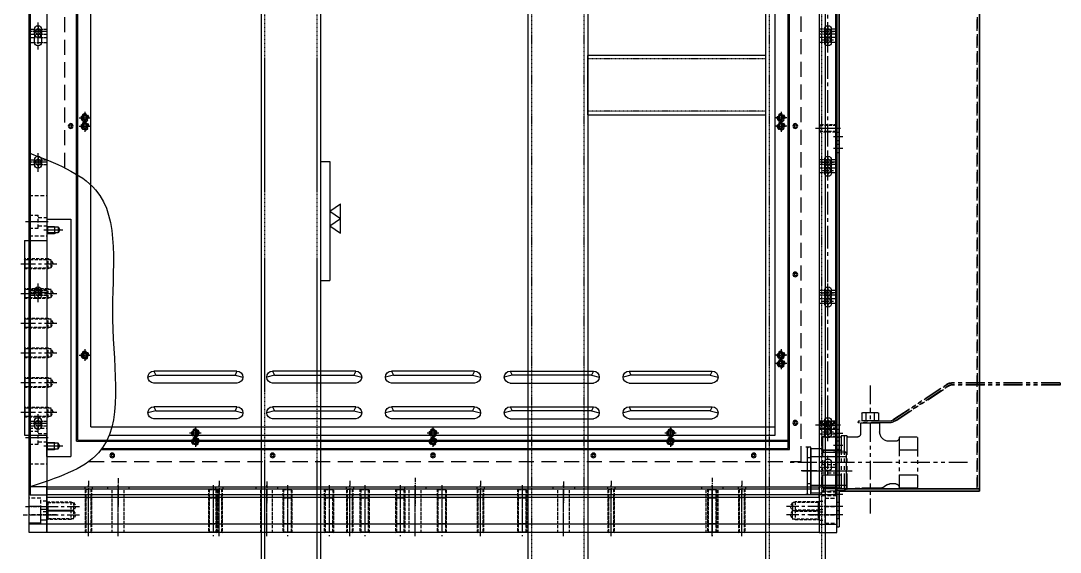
# Model space of a CAD drawing. Header units: millimetres. Extents: x -18234 to 26733, y 279 to 18488.
# Drawn here: x 9878 to 10753, y 5813 to 6260 of the extents above; entities that cross this region are included whole.
import ezdxf

# ---------------------------------------------------------------- set-up
doc = ezdxf.new("R2010")
doc.units = ezdxf.units.MM
for name, pattern in [('CENTER', [2, 1.25, -0.25, 0.25, -0.25]), ('CENTER1', [10, 7, -1, 1, -1]), ('CENTER2', [28.575, 19.05, -3.175, 3.175, -3.175]), ('HIDDEN', [0.375, 0.25, -0.125]), ('HIDDEN2', [4.7625, 3.175, -1.5875]), ('HIDDENX2', [19.05, 12.7, -6.35]), ('PHANTOM2', [31.75, 15.875, -3.175, 3.175, -3.175, 3.175, -3.175]), ('PHANTOMX2', [5, 2.5, -0.5, 0.5, -0.5, 0.5, -0.5])]:
    doc.linetypes.add(name, pattern=pattern)
for name, color, linetype in [('CEN', 1, 'CENTER'), ('CENTER', 1, 'CENTER'), ('HIDDEN', 2, 'HIDDEN'), ('HL', 2, 'HIDDEN'), ('THIN', 3, 'Continuous')]:
    doc.layers.add(name, color=color, linetype=linetype)

# ---------------------------------------------------------------- blocks, each defined once
blk = doc.blocks.new('QW3ECE4T')
at = {"color": 2}
for p, q in [((5277.72, 19478.86), (5277.72, 20178.86)), ((5277.72, 20178.86), (5292.72, 20178.86)), ((5292.72, 20178.86), (5292.72, 19478.86)), ((5292.72, 19478.86), (5277.72, 19478.86))]:
    blk.add_line(p, q, dxfattribs=at)
at = {"color": 2, "linetype": 'HIDDEN2'}
for p, q in [((5287.72, 20165.86), (5277.72, 20165.86)), ((5287.72, 20151.86), (5287.72, 20165.86)), ((5292.72, 20163.36), (5287.72, 20163.36)), ((5287.72, 20151.86), (5277.72, 20151.86)), ((5292.72, 20154.36), (5287.72, 20154.36)), ((5277.72, 20103.86), (5292.72, 20103.86)), ((5277.72, 20053.86), (5292.72, 20053.86)), ((5277.72, 19559.86), (5292.72, 19559.86)), ((5277.72, 19509.86), (5292.72, 19509.86)), ((5287.72, 19500.86), (5277.72, 19500.86)), ((5287.72, 19486.86), (5287.72, 19500.86)), ((5292.72, 19498.36), (5287.72, 19498.36)), ((5287.72, 19486.86), (5277.72, 19486.86)), ((5292.72, 19489.36), (5287.72, 19489.36))]:
    blk.add_line(p, q, dxfattribs=at)
at = {"color": 1, "linetype": 'CENTER', "ltscale": 3}
for p, q in [((5285.22, 20118.43), (5285.22, 20109.28)), ((5289.8, 20113.86), (5280.65, 20113.86)), ((5289.8, 20003.86), (5280.65, 20003.86)), ((5285.22, 20008.43), (5285.22, 19999.28)), ((5285.22, 19898.43), (5285.22, 19889.28)), ((5289.8, 19893.86), (5280.65, 19893.86)), ((5289.8, 19783.86), (5280.65, 19783.86)), ((5285.22, 19788.43), (5285.22, 19779.28)), ((5289.8, 19673.86), (5280.65, 19673.86)), ((5285.22, 19678.43), (5285.22, 19669.28)), ((5285.22, 19568.43), (5285.22, 19559.28)), ((5289.8, 19563.86), (5280.65, 19563.86)), ((5272.67, 19493.86), (5297.78, 19493.86))]:
    blk.add_line(p, q, dxfattribs=at)
at = {"color": 3}
for centre in [(5285.22, 20113.86), (5285.22, 20003.86), (5285.22, 19893.86), (5285.22, 19783.86), (5285.22, 19673.86), (5285.22, 19563.86)]:
    blk.add_circle(centre, 2.1, dxfattribs=at)
for centre in [(5285.22, 20113.86), (5285.22, 20003.86), (5285.22, 19893.86), (5285.22, 19783.86), (5285.22, 19673.86), (5285.22, 19563.86)]:
    blk.add_arc(centre, 2.5, 255.40903, 195.03402)
at = {"layer": 'CEN', "linetype": 'CENTER2'}
for p, q in [((5285.22, 20167.41), (5285.22, 20193.86)), ((5301.57, 20158.86), (5271.53, 20158.86)), ((5301.57, 20158.86), (5271.53, 20158.86))]:
    blk.add_line(p, q, dxfattribs=at)
blk = doc.blocks.new('WEVWE4TRCER5TY')
for p, q in [((-5658.66, 747.58), (-5658.66, 784.58)), ((-5647.79, 781.5), (-5647.79, 782.98)), ((-5658.66, 778.08), (-5628.66, 778.08)), ((-5658.66, 754.08), (-5628.66, 754.08)), ((-5647.79, 750.66), (-5647.79, 749.19))]:
    blk.add_line(p, q)
blk.add_lwpolyline([(-5658.66, 784.58), (-5649.66, 784.58), (-5648.66, 783.58), (-5648.66, 783.01), (-5630.19, 782.43), (-5628.66, 780.9), (-5628.66, 751.26), (-5630.19, 749.74), (-5648.66, 749.16), (-5648.66, 748.58), (-5649.66, 747.58), (-5658.66, 747.58)])
at = {"layer": 'CENTER'}
blk.add_line((-5665.47, 766.08), (-5623.92, 766.08), dxfattribs=at)
at = {"layer": 'THIN'}
for points in [[(-5628.66, 780.9), (-5647.79, 781.5), (-5648.66, 783.01)], [(-5628.66, 751.26), (-5647.79, 750.66), (-5648.66, 749.16)]]:
    blk.add_lwpolyline(points, dxfattribs=at)
blk = doc.blocks.new('A$C7D0A6CA1')
at = {"color": 4}
for p, q in [((0, 630), (-2, 630)), ((-2, 600), (-2, 630)), ((0, 598), (0, 630)), ((-120, 600), (-2, 600)), ((-120, 13), (-120, 600)), ((-120, 598), (0, 598)), ((-2, 598), (-2, 15)), ((0, 598), (0, 15)), ((0, 15), (-120, 15)), ((-2, 13), (-120, 13)), ((-2, -10), (-2, 13)), ((0, -10), (0, 15)), ((0, -10), (-2, -10))]:
    blk.add_line(p, q, dxfattribs=at)
at = {"color": 2, "linetype": 'HIDDEN2', "ltscale": 3}
for p, q in [((-2, 623.5), (0, 623.5)), ((-2, 616.5), (0, 616.5)), ((-118, 15), (-118, 598)), ((-2, 555), (0, 555)), ((-2, 548), (0, 548)), ((-2, 305), (0, 305)), ((-2, 298), (0, 298)), ((-2, 55), (0, 55)), ((-2, 48), (0, 48)), ((-2, 3.5), (0, 3.5)), ((-2, -3.5), (0, -3.5))]:
    blk.add_line(p, q, dxfattribs=at)
at = {"color": 1, "linetype": 'CENTER'}
for p, q in [((-5, 620), (3, 620)), ((-5, 551.5), (3, 551.5)), ((-5, 301.5), (3, 301.5)), ((-5, 51.5), (3, 51.5)), ((-5, 0), (3, 0))]:
    blk.add_line(p, q, dxfattribs=at)
blk = doc.blocks.new('sdfgsdfgdgds')
for points in [[(142788.16, 12760.35), (142787.16, 12759.35), (142786.16, 12760.35)], [(142787.16, 12721.35), (142786.16, 12720.35), (142788.16, 12720.35)]]:
    blk.add_hatch(color=256).paths.add_polyline_path(points)
at = {"color": 3}
for p, q in [((142763.16, 12720.35), (142763.16, 13390.35)), ((143441.16, 13389.85), (143441.16, 13007.77)), ((142802.16, 12758.35), (142802.16, 13303.35)), ((142803.16, 12759.35), (142803.16, 13302.35)), ((143401.16, 12989.53), (143401.16, 13302.35)), ((143402.16, 12990.15), (143402.16, 13303.35)), ((142814.16, 12770.35), (142814.16, 13291.35)), ((143390.16, 12981.19), (143390.16, 13291.35)), ((142766.66, 13101.35), (142766.66, 13105.35)), ((142772.66, 13105.35), (142772.66, 13101.35)), ((143431.66, 13105.35), (143431.66, 13101.35)), ((143437.66, 13101.35), (143437.66, 13105.35)), ((142766.66, 12991.35), (142766.66, 12995.35)), ((142772.66, 12995.35), (142772.66, 12991.35)), ((142766.66, 12881.35), (142766.66, 12885.35)), ((142772.66, 12885.35), (142772.66, 12881.35)), ((142937.16, 12824.35), (142867.16, 12824.35)), ((143037.16, 12824.35), (142967.16, 12824.35)), ((143067.16, 12824.35), (143137.16, 12824.35)), ((143167.16, 12824.35), (143237.16, 12824.35)), ((143267.16, 12824.35), (143337.16, 12824.35)), ((142937.16, 12814.35), (142867.16, 12814.35)), ((143037.16, 12814.35), (142967.16, 12814.35)), ((143067.16, 12814.35), (143137.16, 12814.35)), ((143167.16, 12814.35), (143237.16, 12814.35)), ((143267.16, 12814.35), (143337.16, 12814.35)), ((142937.16, 12794.35), (142867.16, 12794.35)), ((143037.16, 12794.35), (142967.16, 12794.35)), ((143067.16, 12794.35), (143137.16, 12794.35)), ((143167.16, 12794.35), (143237.16, 12794.35)), ((143267.16, 12794.35), (143337.16, 12794.35)), ((142937.16, 12784.35), (142867.16, 12784.35)), ((143037.16, 12784.35), (142967.16, 12784.35)), ((143067.16, 12784.35), (143137.16, 12784.35)), ((143167.16, 12784.35), (143237.16, 12784.35)), ((143267.16, 12784.35), (143337.16, 12784.35)), ((142766.66, 12771.35), (142766.66, 12775.35)), ((142772.66, 12775.35), (142772.66, 12771.35)), ((143374.85, 12770.35), (142814.16, 12770.35)), ((143381.46, 12758.35), (142802.16, 12758.35)), ((143380.72, 12759.35), (142803.16, 12759.35)), ((142766.66, 12743.35), (142766.66, 12747.35)), ((142772.66, 12747.35), (142772.66, 12743.35)), ((143441.16, 12727.04), (143441.16, 12719.85)), ((142777.16, 12720.35), (142763.16, 12720.35)), ((143427.16, 12720.35), (142777.16, 12720.35)), ((142777.16, 12718.35), (142777.16, 12720.35)), ((143427.16, 12718.35), (142777.16, 12718.35)), ((143427.16, 12719.85), (143441.16, 12719.85)), ((143427.16, 12718.35), (143427.16, 12719.85))]:
    blk.add_line(p, q, dxfattribs=at)
at = {"color": 2}
for p, q in [((143427.16, 13388.35), (143427.16, 13002.28)), ((143442.16, 12688.35), (143442.16, 13388.35)), ((143427.16, 12731.66), (143427.16, 12688.35)), ((143427.16, 12718.35), (142777.16, 12718.35)), ((142777.16, 12718.35), (142777.16, 12688.35)), ((143427.16, 12688.35), (143427.16, 12718.35)), ((143427.16, 12707.85), (143432.16, 12707.85)), ((143432.16, 12696.35), (143432.16, 12710.35)), ((143432.16, 12710.35), (143442.16, 12710.35)), ((143427.16, 12698.85), (143432.16, 12698.85)), ((143432.16, 12696.35), (143442.16, 12696.35)), ((142777.16, 12688.35), (143427.16, 12688.35)), ((143427.16, 12688.35), (143442.16, 12688.35))]:
    blk.add_line(p, q, dxfattribs=at)
at = {"color": 2, "linetype": 'HIDDENX2'}
for p, q in [((142792.16, 12748.35), (142792.16, 13313.35)), ((143412.16, 12995.62), (143412.16, 13313.35)), ((143391.79, 12748.35), (142792.16, 12748.35))]:
    blk.add_line(p, q, dxfattribs=at)
at = {"color": 1, "linetype": 'CENTER', "ltscale": 3}
for p, q in [((142769.66, 13095.35), (142769.66, 13111.35)), ((143434.66, 13095.35), (143434.66, 13111.35)), ((142762.91, 13105.35), (142776.41, 13105.35)), ((142762.91, 13101.35), (142776.41, 13101.35)), ((143441.41, 13105.35), (143427.91, 13105.35)), ((143441.41, 13101.35), (143427.91, 13101.35)), ((142804.22, 13030.85), (142814.09, 13030.85)), ((142812.91, 13030.85), (142805.41, 13030.85)), ((142809.16, 13035.79), (142809.16, 13025.92)), ((142809.16, 13034.6), (142809.16, 13027.1)), ((143400.09, 13030.85), (143390.22, 13030.85)), ((143398.91, 13030.85), (143391.41, 13030.85)), ((143395.16, 13035.79), (143395.16, 13025.92)), ((143395.16, 13034.6), (143395.16, 13027.1)), ((142762.91, 12995.35), (142776.41, 12995.35)), ((142769.66, 12985.35), (142769.66, 13001.35)), ((142762.91, 12991.35), (142776.41, 12991.35)), ((142769.66, 12875.35), (142769.66, 12891.35)), ((142762.91, 12885.35), (142776.41, 12885.35)), ((142762.91, 12881.35), (142776.41, 12881.35)), ((142804.22, 12830.85), (142814.09, 12830.85)), ((142812.91, 12830.85), (142805.41, 12830.85)), ((142809.16, 12835.79), (142809.16, 12825.92)), ((142809.16, 12834.6), (142809.16, 12827.1)), ((142762.91, 12775.35), (142776.41, 12775.35)), ((142769.66, 12765.35), (142769.66, 12781.35)), ((142762.91, 12771.35), (142776.41, 12771.35)), ((142902.16, 12770.29), (142902.16, 12760.42)), ((142902.16, 12769.1), (142902.16, 12761.6)), ((143102.16, 12770.29), (143102.16, 12760.42)), ((143102.16, 12769.1), (143102.16, 12761.6)), ((143302.16, 12770.29), (143302.16, 12760.42)), ((143302.16, 12769.1), (143302.16, 12761.6)), ((142907.09, 12765.35), (142897.22, 12765.35)), ((142905.91, 12765.35), (142898.41, 12765.35)), ((143107.09, 12765.35), (143097.22, 12765.35)), ((143105.91, 12765.35), (143098.41, 12765.35)), ((143307.09, 12765.35), (143297.22, 12765.35)), ((143305.91, 12765.35), (143298.41, 12765.35)), ((142769.66, 12737.35), (142769.66, 12753.35)), ((142762.91, 12747.35), (142776.41, 12747.35)), ((142762.91, 12743.35), (142776.41, 12743.35)), ((142867.16, 12728.12), (142867.16, 12709.95)), ((142992.16, 12724.79), (142992.16, 12712.95)), ((143117.16, 12728.12), (143117.16, 12709.95)), ((143242.16, 12724.29), (143242.16, 12712.95)), ((143367.16, 12727.62), (143367.16, 12709.95)), ((142785.2, 12703.35), (142769.11, 12703.35)), ((143419.11, 12703.35), (143435.2, 12703.35)), ((143447.21, 12703.35), (143422.1, 12703.35))]:
    blk.add_line(p, q, dxfattribs=at)
at = {"color": 1}
for p, q in [((143407.16, 12952.35), (143407.16, 12752.35)), ((143427.16, 12952.35), (143407.16, 12952.35)), ((143427.16, 12952.35), (143427.16, 12934.35)), ((143446.16, 12934.35), (143427.16, 12934.35)), ((143446.16, 12934.35), (143427.16, 12934.35)), ((143446.16, 12934.35), (143446.16, 12770.35)), ((143446.16, 12770.35), (143427.16, 12770.35)), ((143446.16, 12770.35), (143427.16, 12770.35)), ((143427.16, 12752.35), (143427.16, 12770.35)), ((143427.16, 12752.35), (143407.16, 12752.35))]:
    blk.add_line(p, q, dxfattribs=at)
for p, q in [((143417.66, 12945.81), (143417.66, 12940.89)), ((143420.66, 12946.35), (143420.66, 12940.35)), ((143426.62, 12945.81), (143426.62, 12940.89)), ((142868.82, 12820.9), (142862.16, 12819.35)), ((142867.16, 12824.35), (142868.82, 12820.9)), ((142868.82, 12820.9), (142935.49, 12820.9)), ((142937.16, 12824.35), (142935.49, 12820.9)), ((142935.49, 12820.9), (142942.16, 12819.35)), ((142968.82, 12820.9), (142962.16, 12819.35)), ((142967.16, 12824.35), (142968.82, 12820.9)), ((142968.82, 12820.9), (143035.49, 12820.9)), ((143037.16, 12824.35), (143035.49, 12820.9)), ((143035.49, 12820.9), (143042.16, 12819.35)), ((143068.82, 12820.9), (143062.16, 12819.35)), ((143067.16, 12824.35), (143068.82, 12820.9)), ((143135.49, 12820.9), (143068.82, 12820.9)), ((143137.16, 12824.35), (143135.49, 12820.9)), ((143135.49, 12820.9), (143142.16, 12819.35)), ((143168.82, 12820.9), (143162.16, 12819.35)), ((143167.16, 12824.35), (143168.82, 12820.9)), ((143235.49, 12820.9), (143168.82, 12820.9)), ((143237.16, 12824.35), (143235.49, 12820.9)), ((143235.49, 12820.9), (143242.16, 12819.35)), ((143268.82, 12820.9), (143262.16, 12819.35)), ((143267.16, 12824.35), (143268.82, 12820.9)), ((143335.49, 12820.9), (143268.82, 12820.9)), ((143337.16, 12824.35), (143335.49, 12820.9)), ((143335.49, 12820.9), (143342.16, 12819.35)), ((142867.16, 12794.35), (142868.82, 12790.9)), ((142937.16, 12794.35), (142935.49, 12790.9)), ((142967.16, 12794.35), (142968.82, 12790.9)), ((143037.16, 12794.35), (143035.49, 12790.9)), ((143067.16, 12794.35), (143068.82, 12790.9)), ((143137.16, 12794.35), (143135.49, 12790.9)), ((143167.16, 12794.35), (143168.82, 12790.9)), ((143237.16, 12794.35), (143235.49, 12790.9)), ((143267.16, 12794.35), (143268.82, 12790.9)), ((143337.16, 12794.35), (143335.49, 12790.9)), ((142868.82, 12790.9), (142862.16, 12789.35)), ((142868.82, 12790.9), (142935.49, 12790.9)), ((142935.49, 12790.9), (142942.16, 12789.35)), ((142968.82, 12790.9), (142962.16, 12789.35)), ((142968.82, 12790.9), (143035.49, 12790.9)), ((143035.49, 12790.9), (143042.16, 12789.35)), ((143068.82, 12790.9), (143062.16, 12789.35)), ((143135.49, 12790.9), (143068.82, 12790.9)), ((143135.49, 12790.9), (143142.16, 12789.35)), ((143168.82, 12790.9), (143162.16, 12789.35)), ((143235.49, 12790.9), (143168.82, 12790.9)), ((143235.49, 12790.9), (143242.16, 12789.35)), ((143268.82, 12790.9), (143262.16, 12789.35)), ((143335.49, 12790.9), (143268.82, 12790.9)), ((143335.49, 12790.9), (143342.16, 12789.35)), ((142786.16, 12760.35), (142788.16, 12760.35)), ((143417.66, 12758.89), (143417.66, 12763.81)), ((143420.66, 12758.35), (143420.66, 12764.35)), ((143426.62, 12758.89), (143426.62, 12763.81)), ((142786.16, 12720.35), (142788.16, 12720.35))]:
    blk.add_line(p, q)
at = {"color": 2, "linetype": 'HIDDEN2', "ltscale": 2}
for p, q in [((142784.16, 12751.35), (142787.16, 12751.35)), ((142784.16, 12729.35), (142787.16, 12729.35))]:
    blk.add_line(p, q, dxfattribs=at)
at = {"color": 1, "linetype": 'CENTER1', "ltscale": 2}
blk.add_line((142779.16, 12740.35), (142792.16, 12740.35), dxfattribs=at)
at = {"linetype": 'HIDDEN2'}
blk.add_line((142762.16, 12738.35), (142777.16, 12738.35), dxfattribs=at)
at = {"color": 1, "linetype": 'CENTER'}
blk.add_line((142757.16, 12720.35, -0.22), (142765.16, 12720.35, 0.37), dxfattribs=at)
at = {"const_width": 0.5}
for points in [[(142796.41, 13030.85, 1), (142797.91, 13030.85, 1)], [(143407.91, 13030.85, -1), (143406.41, 13030.85, -1)], [(142796.41, 12905.85, 1), (142797.91, 12905.85, 1)], [(142796.41, 12780.85, 1), (142797.91, 12780.85, 1)], [(142831.41, 12753.35, 1), (142832.91, 12753.35, 1)], [(142966.41, 12753.35, 1), (142967.91, 12753.35, 1)], [(143102.91, 12753.35, -1), (143101.41, 12753.35, -1)], [(143237.91, 12753.35, -1), (143236.41, 12753.35, -1)], [(143372.91, 12753.35, -1), (143371.41, 12753.35, -1)]]:
    blk.add_lwpolyline(points, format="xyb", close=True, dxfattribs=at)
for points in [[(143427.16, 12946.35), (143426.62, 12945.81), (143417.66, 12945.81), (143416.24, 12943.35), (143417.66, 12940.89), (143426.62, 12940.89), (143427.16, 12940.35)], [(143427.16, 12946.35), (143420.66, 12946.35), (143419.72, 12945.81)], [(143427.16, 12940.35), (143420.66, 12940.35), (143419.72, 12940.89)], [(143427.16, 12758.35), (143426.62, 12758.89), (143417.66, 12758.89), (143416.24, 12761.35), (143417.66, 12763.81), (143426.62, 12763.81), (143427.16, 12764.35)], [(143427.16, 12764.35), (143420.66, 12764.35), (143419.72, 12763.81)], [(143427.16, 12758.35), (143420.66, 12758.35), (143419.72, 12758.89)]]:
    blk.add_lwpolyline(points)
blk.add_lwpolyline([(142786.16, 12720.35), (142784.16, 12720.35), (142784.16, 12760.35), (142786.16, 12760.35), (142787.16, 12759.35), (142787.16, 12721.35)], close=True)
for centre, radius in [((142797.16, 13030.85), 2), ((142797.16, 13030.85), 1), ((143407.16, 13030.85), 2), ((143407.16, 13030.85), 1), ((142797.16, 12905.85), 2), ((142797.16, 12905.85), 1), ((142797.16, 12780.85), 2), ((142797.16, 12780.85), 1), ((142832.16, 12753.35), 2), ((142832.16, 12753.35), 1), ((142967.16, 12753.35), 2), ((142967.16, 12753.35), 1), ((143102.16, 12753.35), 2), ((143102.16, 12753.35), 1), ((143237.16, 12753.35), 2), ((143237.16, 12753.35), 1), ((143372.16, 12753.35), 2), ((143372.16, 12753.35), 1)]:
    blk.add_circle(centre, radius)
at = {"color": 2, "linetype": 'HIDDEN2'}
for centre in [(142809.16, 13030.85), (143395.16, 13030.85), (142809.16, 12830.85), (142902.16, 12765.35), (143102.16, 12765.35), (143302.16, 12765.35)]:
    blk.add_circle(centre, 3.25, dxfattribs=at)
at = {"color": 3}
for centre, radius in [((142809.16, 13030.85), 2.75), ((142809.16, 13030.85), 1.75), ((143395.16, 13030.85), 2.75), ((143395.16, 13030.85), 1.75), ((142809.16, 12830.85), 2.75), ((142809.16, 12830.85), 1.75), ((142902.16, 12765.35), 2.75), ((142902.16, 12765.35), 1.75), ((143102.16, 12765.35), 2.75), ((143102.16, 12765.35), 1.75), ((143302.16, 12765.35), 2.75), ((143302.16, 12765.35), 1.75)]:
    blk.add_circle(centre, radius, dxfattribs=at)
for centre, radius, start, end in [((142769.66, 13105.35), 3, 0, 180), ((143434.66, 13105.35), 3, 0, 180), ((142769.66, 13101.35), 3, 180, 0), ((143434.66, 13101.35), 3, 180, 0), ((142769.66, 12995.35), 3, 0, 180), ((142769.66, 12991.35), 3, 180, 0), ((142769.66, 12885.35), 3, 0, 180), ((142769.66, 12881.35), 3, 180, 0), ((142867.16, 12819.35), 5, 90, 270), ((142937.16, 12819.35), 5, 270, 90), ((142967.16, 12819.35), 5, 90, 270), ((143037.16, 12819.35), 5, 270, 90), ((143067.16, 12819.35), 5, 90, 270), ((143137.16, 12819.35), 5, 270, 90), ((143167.16, 12819.35), 5, 90, 270), ((143237.16, 12819.35), 5, 270, 90), ((143267.16, 12819.35), 5, 90, 270), ((143337.16, 12819.35), 5, 270, 90), ((142867.16, 12789.35), 5, 90, 270), ((142937.16, 12789.35), 5, 270, 90), ((142967.16, 12789.35), 5, 90, 270), ((143037.16, 12789.35), 5, 270, 90), ((143067.16, 12789.35), 5, 90, 270), ((143137.16, 12789.35), 5, 270, 90), ((143167.16, 12789.35), 5, 90, 270), ((143237.16, 12789.35), 5, 270, 90), ((143267.16, 12789.35), 5, 90, 270), ((143337.16, 12789.35), 5, 270, 90), ((142769.66, 12775.35), 3, 0, 180), ((142769.66, 12771.35), 3, 180, 0), ((142769.66, 12747.35), 3, 0, 180), ((142769.66, 12743.35), 3, 180, 0)]:
    blk.add_arc(centre, radius, start, end, dxfattribs=at)
for centre in [(142809.16, 13030.85), (143395.16, 13030.85), (142809.16, 12830.85), (142902.16, 12765.35), (143102.16, 12765.35), (143302.16, 12765.35)]:
    blk.add_arc(centre, 2, 255.00122, 194.53862)
at = {"ltscale": 10}
blk.add_spline([(143442.16, 13008.15), (143386.23, 12977.11), (143371.89, 12867.85), (143383.84, 12755.47), (143442.16, 12726.72)], degree=3, dxfattribs=at)
at = {"layer": 'CEN', "color": 1, "linetype": 'CENTER2'}
for p, q in [((143429.66, 12943.35), (143413.74, 12943.35)), ((143429.66, 12761.35), (143413.74, 12761.35))]:
    blk.add_line(p, q, dxfattribs=at)
at = {"layer": 'CENTER', "ltscale": 10}
for p, q in [((143449.16, 12914.85), (143418.74, 12914.85)), ((143449.16, 12889.85), (143418.74, 12889.85)), ((143449.16, 12864.85), (143418.74, 12864.85)), ((143449.16, 12839.85), (143418.74, 12839.85)), ((143449.16, 12814.85), (143418.74, 12814.85)), ((143449.16, 12789.85), (143418.74, 12789.85))]:
    blk.add_line(p, q, dxfattribs=at)
at = {"layer": 'HIDDEN', "ltscale": 10}
for p, q in [((143423.66, 12911.53), (143423.66, 12918.17)), ((143426.16, 12910.85), (143426.16, 12918.85)), ((143423.66, 12886.53), (143423.66, 12893.17)), ((143426.16, 12885.85), (143426.16, 12893.85)), ((143423.66, 12861.53), (143423.66, 12868.17)), ((143426.16, 12860.85), (143426.16, 12868.85)), ((143423.66, 12836.53), (143423.66, 12843.17)), ((143426.16, 12835.85), (143426.16, 12843.85)), ((143426.16, 12810.85), (143426.16, 12818.85)), ((143423.66, 12811.53), (143423.66, 12818.17)), ((143423.66, 12786.53), (143423.66, 12793.17)), ((143426.16, 12785.85), (143426.16, 12793.85))]:
    blk.add_line(p, q, dxfattribs=at)
for points in [[(143445.48, 12911.53), (143423.66, 12911.53), (143421.74, 12914.85), (143423.66, 12918.17), (143445.48, 12918.17)], [(143424.98, 12918.17), (143426.16, 12918.85), (143446.16, 12918.85)], [(143446.16, 12910.85), (143445.48, 12911.53), (143445.48, 12918.17), (143446.16, 12918.85)], [(143446.16, 12910.85), (143426.16, 12910.85), (143424.98, 12911.53)], [(143445.48, 12886.53), (143423.66, 12886.53), (143421.74, 12889.85), (143423.66, 12893.17), (143445.48, 12893.17)], [(143424.98, 12893.17), (143426.16, 12893.85), (143446.16, 12893.85)], [(143446.16, 12885.85), (143445.48, 12886.53), (143445.48, 12893.17), (143446.16, 12893.85)], [(143446.16, 12885.85), (143426.16, 12885.85), (143424.98, 12886.53)], [(143445.48, 12861.53), (143423.66, 12861.53), (143421.74, 12864.85), (143423.66, 12868.17), (143445.48, 12868.17)], [(143424.98, 12868.17), (143426.16, 12868.85), (143446.16, 12868.85)], [(143446.16, 12860.85), (143445.48, 12861.53), (143445.48, 12868.17), (143446.16, 12868.85)], [(143446.16, 12860.85), (143426.16, 12860.85), (143424.98, 12861.53)], [(143445.48, 12836.53), (143423.66, 12836.53), (143421.74, 12839.85), (143423.66, 12843.17), (143445.48, 12843.17)], [(143424.98, 12843.17), (143426.16, 12843.85), (143446.16, 12843.85)], [(143446.16, 12835.85), (143426.16, 12835.85), (143424.98, 12836.53)], [(143446.16, 12835.85), (143445.48, 12836.53), (143445.48, 12843.17), (143446.16, 12843.85)], [(143424.98, 12818.17), (143426.16, 12818.85), (143446.16, 12818.85)], [(143446.16, 12810.85), (143445.48, 12811.53), (143445.48, 12818.17), (143446.16, 12818.85)], [(143445.48, 12811.53), (143423.66, 12811.53), (143421.74, 12814.85), (143423.66, 12818.17), (143445.48, 12818.17)], [(143446.16, 12810.85), (143426.16, 12810.85), (143424.98, 12811.53)], [(143445.48, 12786.53), (143423.66, 12786.53), (143421.74, 12789.85), (143423.66, 12793.17), (143445.48, 12793.17)], [(143424.98, 12793.17), (143426.16, 12793.85), (143446.16, 12793.85)], [(143446.16, 12785.85), (143445.48, 12786.53), (143445.48, 12793.17), (143446.16, 12793.85)], [(143446.16, 12785.85), (143426.16, 12785.85), (143424.98, 12786.53)]]:
    blk.add_lwpolyline(points, dxfattribs=at)
blk.add_blockref('QW3ECE4T', (137484.43, -6790.51))
at = {"xscale": -1, "rotation": 180}
blk.add_blockref('A$C7D0A6CA1', (142762.16, 13323.35), dxfattribs=at)
at = {"rotation": 180}
blk.add_blockref('WEVWE4TRCER5TY', (137125.5, 13506.43), dxfattribs=at)
blk = doc.blocks.new('A$C6C3A631E')
at = {"color": 0, "linetype": 'HIDDEN', "ltscale": 10}
for points in [[(0, -6.62), (0.68, -7.3), (0.68, -13.95), (0, -14.62)], [(0.68, -7.3), (29.32, -7.3)], [(30, -6.62), (29.32, -7.3), (29.32, -13.95), (30, -14.62)], [(29.32, -13.95), (0.68, -13.95)]]:
    blk.add_lwpolyline(points, dxfattribs=at)
at = {"layer": 'CENTER', "ltscale": 10}
blk.add_line((-3, -10.62), (33, -10.62), dxfattribs=at)
at = {"layer": 'THIN', "color": 0, "linetype": 'HIDDEN', "ltscale": 10}
for points in [[(0, -6.62), (30, -6.62)], [(30, -14.62), (0, -14.62)]]:
    blk.add_lwpolyline(points, dxfattribs=at)
blk = doc.blocks.new('A$C6BE62182')
at = {"color": 0, "linetype": 'HIDDEN', "ltscale": 10}
for points in [[(-10.34, 7.86), (-9.91, 8.3), (-9.91, 12.43), (-10.34, 12.86)], [(-9.91, 12.43), (19.23, 12.43)], [(19.66, 7.86), (19.23, 8.3), (19.23, 12.43), (19.66, 12.86)], [(19.23, 8.3), (-9.91, 8.3)]]:
    blk.add_lwpolyline(points, dxfattribs=at)
at = {"layer": 'CENTER', "ltscale": 10}
blk.add_line((22.66, 10.36), (-13.34, 10.36), dxfattribs=at)
at = {"layer": 'THIN', "color": 0, "linetype": 'HIDDEN', "ltscale": 10}
for points in [[(-10.34, 12.86), (19.66, 12.86)], [(19.66, 7.86), (-10.34, 7.86)]]:
    blk.add_lwpolyline(points, dxfattribs=at)
blk = doc.blocks.new('A$C37081A5B')
at = {"color": 0, "linetype": 'HIDDEN', "ltscale": 10}
for p, q in [((7.83, 14.29), (7.83, 6.29)), ((10.33, 13.61), (10.33, 6.97))]:
    blk.add_line(p, q, dxfattribs=at)
for points in [[(-12.17, 14.29), (-11.5, 13.61), (-11.5, 6.97), (-12.17, 6.29)], [(-11.5, 13.61), (10.33, 13.61), (12.24, 10.29), (10.33, 6.97), (-11.5, 6.97)]]:
    blk.add_lwpolyline(points, dxfattribs=at)
at = {"layer": 'CENTER', "ltscale": 10}
blk.add_line((-15.17, 10.29), (15.24, 10.29), dxfattribs=at)
at = {"layer": 'THIN', "color": 0, "linetype": 'HIDDEN', "ltscale": 10}
for points in [[(-12.17, 14.29), (7.83, 14.29), (9, 13.61)], [(9, 6.97), (7.83, 6.29), (-12.17, 6.29)]]:
    blk.add_lwpolyline(points, dxfattribs=at)
blk = doc.blocks.new('A$C592426ED')
at = {"color": 251, "linetype": 'HIDDEN', "ltscale": 10}
for points in [[(-4.9, 20), (-5.57, 19.33), (-12.22, 19.33), (-12.9, 20)], [(-12.22, -9.32), (-12.22, 19.33)], [(-5.57, 19.33), (-5.57, -9.32)], [(-4.9, -10), (-5.57, -9.32), (-12.22, -9.32), (-12.9, -10)]]:
    blk.add_lwpolyline(points, dxfattribs=at)
at = {"layer": 'CENTER', "color": 251, "ltscale": 10}
blk.add_line((-8.9, 23), (-8.9, -13), dxfattribs=at)
at = {"layer": 'THIN', "color": 251, "linetype": 'HIDDEN', "ltscale": 10}
for points in [[(-12.9, -10), (-12.9, 20)], [(-4.9, 20), (-4.9, -10)]]:
    blk.add_lwpolyline(points, dxfattribs=at)
blk = doc.blocks.new('A$C2409789D')
at = {"color": 2}
for p, q in [((475.34, 57.83), (-174.66, 57.83)), ((-174.66, 57.83), (-174.66, 27.83)), ((475.34, 27.83), (475.34, 57.83)), ((-174.66, 27.83), (475.34, 27.83))]:
    blk.add_line(p, q, dxfattribs=at)
at = {"linetype": 'HIDDEN', "ltscale": 10}
for p, q in [((-89.66, 27.83), (-89.66, 57.83)), ((-79.66, 27.83), (-79.66, 57.83)), ((35.34, 27.83), (35.34, 57.83)), ((45.34, 27.83), (45.34, 57.83)), ((160.34, 27.83), (160.34, 57.83)), ((170.34, 27.83), (170.34, 57.83)), ((285.34, 27.83), (285.34, 57.83)), ((295.34, 27.83), (295.34, 57.83)), ((410.34, 27.83), (410.34, 57.83)), ((420.34, 27.83), (420.34, 57.83))]:
    blk.add_line(p, q, dxfattribs=at)
at = {"layer": 'CENTER', "ltscale": 10}
for p, q in [((-84.66, 24.83), (-84.66, 60.83)), ((40.34, 24.83), (40.34, 60.83)), ((165.34, 24.83), (165.34, 60.83)), ((290.34, 24.83), (290.34, 60.83)), ((415.34, 24.83), (415.34, 60.83))]:
    blk.add_line(p, q, dxfattribs=at)
at = {"ltscale": 10, "xscale": -1, "rotation": 90}
for p in [(-99.3, 47.49), (10.7, 47.49), (120.7, 47.49), (230.7, 47.49), (340.7, 47.49), (450.7, 47.49)]:
    blk.add_blockref('A$C6BE62182', p, dxfattribs=at)
at = {"ltscale": 10}
for name, p in [('A$C592426ED', (-75.77, 37.82)), ('A$C592426ED', (84.23, 37.82)), ('A$C592426ED', (344.23, 37.82)), ('A$C37081A5B', (-162.49, 32.54))]:
    blk.add_blockref(name, p, dxfattribs=at)
at = {"ltscale": 10, "rotation": 270}
for p in [(153.46, 57.83), (188.46, 57.83), (218.46, 57.83), (248.46, 57.83), (283.46, 57.83)]:
    blk.add_blockref('A$C6C3A631E', p, dxfattribs=at)
at = {"ltscale": 10, "xscale": -1}
blk.add_blockref('A$C37081A5B', (463.16, 32.54), dxfattribs=at)
blk = doc.blocks.new('sdfgsdfgsdgfdgds')
at = {"xscale": -1}
blk.add_blockref('sdfgsdfgdgds', (297823.81, -2749.63), dxfattribs=at)
at = {"ltscale": 10, "extrusion": (0, 0, -1), "zscale": -1}
blk.add_blockref('A$C2409789D', (-154871.98, 9910.89), dxfattribs=at)
blk = doc.blocks.new('A$C12414E41')
at = {"color": 4}
for p, q in [((-198.46, 70.91), (388.54, 70.91)), ((-198.46, -47.09), (-198.46, 70.91)), ((-196.46, -49.09), (-196.46, 70.91)), ((-221.46, -47.09), (-198.46, -47.09)), ((-221.46, -49.09), (-221.46, -47.09)), ((-221.46, -49.09), (-196.46, -49.09)), ((386.54, -47.09), (-196.46, -47.09)), ((386.54, -49.09), (-196.46, -49.09))]:
    blk.add_line(p, q, dxfattribs=at)
at = {"color": 2, "linetype": 'HIDDEN2', "ltscale": 3}
for p, q in [((-196.46, 68.91), (386.54, 68.91)), ((-214.96, -47.09), (-214.96, -49.09)), ((-207.96, -47.09), (-207.96, -49.09)), ((-163.46, -47.09), (-163.46, -49.09)), ((-156.46, -47.09), (-156.46, -49.09)), ((86.54, -47.09), (86.54, -49.09)), ((93.54, -47.09), (93.54, -49.09))]:
    blk.add_line(p, q, dxfattribs=at)
at = {"color": 1, "linetype": 'CENTER'}
for p, q in [((-211.46, -44.09, -0.22), (-211.46, -52.09, 0.37)), ((-159.96, -44.09, -0.22), (-159.96, -52.09, 0.37)), ((90.04, -44.09, -0.22), (90.04, -52.09, 0.37))]:
    blk.add_line(p, q, dxfattribs=at)
blk = doc.blocks.new('A$C649C458D')
at = {"color": 2}
for p, q in [((-66.92, -109.63), (-66.92, 590.37)), ((-51.92, 590.37), (-51.92, -109.63)), ((-51.92, -109.63), (-66.92, -109.63))]:
    blk.add_line(p, q, dxfattribs=at)
at = {"color": 1, "linetype": 'CENTER2'}
blk.add_line((-59.42, -20.05), (-59.42, 520.79), dxfattribs=at)
at = {"color": 1, "linetype": 'CENTER', "ltscale": 3}
for p, q in [((-59.42, 309.95), (-59.42, 300.79)), ((-54.84, 305.37), (-64, 305.37)), ((-54.84, 195.37), (-64, 195.37)), ((-59.42, 199.95), (-59.42, 190.79)), ((-59.42, 89.95), (-59.42, 80.79)), ((-54.84, 85.37), (-64, 85.37)), ((-54.84, -24.63), (-64, -24.63)), ((-59.42, -20.05), (-59.42, -29.21)), ((-71.98, -94.63), (-46.87, -94.63))]:
    blk.add_line(p, q, dxfattribs=at)
at = {"color": 0, "linetype": 'HIDDEN2'}
for p, q in [((-66.92, -28.63), (-51.92, -28.63)), ((-66.92, -59.63), (-51.92, -59.63)), ((-66.92, -78.63), (-51.92, -78.63)), ((-66.92, -82.63), (-51.92, -82.63)), ((-56.92, -87.63), (-66.92, -87.63)), ((-56.92, -101.63), (-56.92, -87.63)), ((-51.92, -90.13), (-56.92, -90.13)), ((-56.92, -101.63), (-66.92, -101.63)), ((-51.92, -99.13), (-56.92, -99.13))]:
    blk.add_line(p, q, dxfattribs=at)
at = {"color": 251, "linetype": 'HIDDEN', "ltscale": 10}
for points in [[(-66.92, 226.87), (-66.38, 226.33), (-66.38, 221.41), (-66.92, 220.87)], [(-66.38, 226.33), (-52.46, 226.33)], [(-52.46, 221.41), (-66.38, 221.41)], [(-51.92, 226.87), (-52.46, 226.33), (-52.46, 221.41), (-51.92, 220.87)], [(-66.92, -23.13), (-66.38, -23.67), (-66.38, -28.59), (-66.92, -29.13)], [(-66.38, -23.67), (-52.46, -23.67)], [(-51.92, -23.13), (-52.46, -23.67), (-52.46, -28.59), (-51.92, -29.13)], [(-52.46, -28.59), (-66.38, -28.59)]]:
    blk.add_lwpolyline(points, dxfattribs=at)
at = {"color": 3}
for centre in [(-59.42, 305.37), (-59.42, 195.37), (-59.42, 85.37), (-59.42, -24.63)]:
    blk.add_circle(centre, 2.1, dxfattribs=at)
for centre in [(-59.42, 305.37), (-59.42, 195.37), (-59.42, 85.37), (-59.42, -24.63)]:
    blk.add_arc(centre, 2.5, 255.40903, 195.03402)
at = {"layer": 'CENTER', "linetype": 'PHANTOMX2', "ltscale": 10}
for p, q in [((-69.92, 223.87), (-48.92, 223.87)), ((-69.92, -26.13), (-48.92, -26.13))]:
    blk.add_line(p, q, dxfattribs=at)
at = {"layer": 'THIN', "color": 251, "linetype": 'HIDDEN', "ltscale": 10}
for points in [[(-66.92, 226.87), (-51.92, 226.87)], [(-51.92, 220.87), (-66.92, 220.87)], [(-66.92, -23.13), (-51.92, -23.13)], [(-51.92, -29.13), (-66.92, -29.13)]]:
    blk.add_lwpolyline(points, dxfattribs=at)
blk = doc.blocks.new('A$C79E61F9D')
at = {"color": 2}
for p, q in [((0, 445), (0, -255)), ((15, -255), (15, 445)), ((0, -255), (15, -255))]:
    blk.add_line(p, q, dxfattribs=at)
at = {"color": 1, "linetype": 'CENTER', "ltscale": 3}
for p, q in [((2.92, 160), (12.08, 160)), ((7.5, 164.58), (7.5, 155.42)), ((7.5, 54.58), (7.5, 45.42)), ((2.92, 50), (12.08, 50)), ((2.92, -60), (12.08, -60)), ((7.5, -55.42), (7.5, -64.58)), ((7.5, -165.42), (7.5, -174.58)), ((2.92, -170), (12.08, -170)), ((18, -240), (-3, -240))]:
    blk.add_line(p, q, dxfattribs=at)
at = {"linetype": 'HIDDEN2'}
for p, q in [((15, 22), (0, 22)), ((7.5, 3.5), (0, 3.5)), ((15, 5.5), (7.5, 5.5)), ((7.5, -5.5), (7.5, 5.5)), ((7.5, -3.5), (0, -3.5)), ((15, -5.5), (7.5, -5.5)), ((15, -12), (0, -12)), ((15, -174), (0, -174)), ((7.5, -178.5), (0, -178.5)), ((15, -176.5), (7.5, -176.5)), ((7.5, -187.5), (7.5, -176.5)), ((7.5, -185.5), (0, -185.5)), ((15, -187.5), (7.5, -187.5)), ((15, -204), (0, -204)), ((0, -235.5), (5, -235.5)), ((5, -247), (5, -233)), ((5, -233), (15, -233)), ((0, -244.5), (5, -244.5)), ((5, -247), (15, -247))]:
    blk.add_line(p, q, dxfattribs=at)
at = {"color": 3}
for centre in [(7.5, 160), (7.5, 50), (7.5, -60), (7.5, -170)]:
    blk.add_circle(centre, 2.1, dxfattribs=at)
for centre in [(7.5, 160), (7.5, 50), (7.5, -60), (7.5, -170)]:
    blk.add_arc(centre, 2.5, 344.96598, 284.59097)
at = {"layer": 'CEN', "linetype": 'CENTER2'}
for p, q in [((18, 0), (-3, 0)), ((18, -182), (-3, -182))]:
    blk.add_line(p, q, dxfattribs=at)
blk = doc.blocks.new('sdrga')
at = {"color": 6, "linetype": 'PHANTOM2'}
for p, q in [((-4569.09, -12823.34), (-4569.09, -12825.04)), ((-4569.09, -12823.44), (-4477.44, -12823.44)), ((-4569.09, -12824.94), (-4477, -12824.94)), ((-4568.89, -12823.14), (-4477.55, -12823.14)), ((-4568.89, -12825.24), (-4477, -12825.24)), ((-4431.01, -12854.85), (-4475.02, -12825.99)), ((-4429.47, -12855.51), (-4474.86, -12825.73)), ((-4428.07, -12854.72), (-4473.55, -12824.88)), ((-4428.83, -12853.87), (-4473.38, -12824.63)), ((-4416.09, -12848.94), (-4416.09, -12855.44)), ((-4415.59, -12848.44), (-4402.59, -12848.44)), ((-4412.59, -12848.44), (-4412.59, -12855.14)), ((-4405.59, -12848.44), (-4405.59, -12855.14)), ((-4402.09, -12848.94), (-4402.09, -12855.44)), ((-4431.01, -12854.85), (-4430.46, -12854.85)), ((-4428.83, -12853.87), (-4428.83, -12854.23)), ((-4426.13, -12855.44), (-4399.29, -12855.44)), ((-4425.57, -12856.94), (-4399.29, -12856.94)), ((-4417.09, -12856.94), (-4417.09, -12864.94)), ((-4417.09, -12857.24), (-4401.09, -12857.24)), ((-4416.09, -12855.14), (-4402.09, -12855.14)), ((-4415.09, -12856.94), (-4415.09, -12856.94)), ((-4401.09, -12856.94), (-4401.09, -12865.94)), ((-4399.09, -12855.64), (-4399.09, -12856.74)), ((-4449.09, -12869.37), (-4448.52, -12868.94)), ((-4449.09, -12869.37), (-4449.09, -12911.52)), ((-4448.52, -12868.94), (-4433.79, -12868.94)), ((-4433.59, -12869.14), (-4433.59, -12911.74)), ((-4433.59, -12869.14), (-4433.59, -12869.24)), ((-4398.09, -12868.94), (-4390.59, -12868.94)), ((-4389.59, -12867.94), (-4389.59, -12912.94)), ((-4389.59, -12867.94), (-4384.59, -12867.94)), ((-4387.09, -12867.94), (-4387.09, -12912.94)), ((-4384.59, -12867.94), (-4384.59, -12912.94)), ((-4384.59, -12868.94), (-4369.66, -12868.94)), ((-4369.09, -12869.37), (-4369.66, -12868.94)), ((-4369.09, -12869.37), (-4369.09, -12911.52)), ((-4449.09, -12879.94), (-4433.59, -12879.94)), ((-4430.59, -12872.44), (-4425.09, -12872.44)), ((-4384.59, -12879.94), (-4369.09, -12879.94)), ((-4449.09, -12900.94), (-4433.59, -12900.94)), ((-4384.59, -12900.94), (-4369.09, -12900.94)), ((-4449.09, -12911.52), (-4448.52, -12911.94)), ((-4448.52, -12911.94), (-4433.79, -12911.94)), ((-4430.59, -12908.44), (-4425.79, -12908.44)), ((-4422.75, -12909.48), (-4420.89, -12910.91)), ((-4417.84, -12911.94), (-4400.49, -12911.94)), ((-4396.92, -12912.12), (-4396.71, -12912.27)), ((-4396.14, -12912.44), (-4390.09, -12912.44)), ((-4389.59, -12912.94), (-4384.59, -12912.94)), ((-4384.59, -12911.94), (-4369.66, -12911.94)), ((-4369.09, -12911.52), (-4369.66, -12911.94))]:
    blk.add_line(p, q, dxfattribs=at)
for centre, radius, start, end in [((-4568.89, -12823.34), 0.2, 90, 180), ((-4568.89, -12825.04), 0.2, 180, 270), ((-4477.55, -12829.74), 6.6, 49.49519, 90), ((-4477.44, -12829.44), 6, 49.49519, 90), ((-4477, -12828.24), 3.3, 49.49519, 90), ((-4477, -12828.24), 3, 49.49519, 90), ((-4415.59, -12848.94), 0.5, 90, 180), ((-4402.59, -12848.94), 0.5, 0, 90), ((-4425.57, -12850.94), 6, 229.49519, 270), ((-4426.13, -12852.44), 3, 229.49519, 270), ((-4424.86, -12857.41), 9.78, 2.61357, 2.7057), ((-4399.29, -12855.64), 0.2, 0, 90), ((-4399.29, -12856.74), 0.2, 270, 0), ((-4433.79, -12869.14), 0.2, 0, 90), ((-4430.59, -12869.44), 3, 180, 270), ((-4425.09, -12864.44), 8, 270, 0), ((-4398.09, -12865.94), 3, 180, 270), ((-4390.59, -12867.94), 1, 270, 0), ((-4433.79, -12911.74), 0.2, 270, 0), ((-4430.59, -12911.44), 3, 90, 180), ((-4425.79, -12913.44), 5, 52.44182, 90), ((-4417.84, -12906.94), 5, 232.44182, 270), ((-4400.45, -12947.32), 35.37, 84.27646, 90.0635), ((-4396.14, -12911.44), 1, 235.45362, 270), ((-4390.09, -12912.94), 0.5, 0, 90)]:
    blk.add_arc(centre, radius, start, end, dxfattribs=at)
at = {"layer": 'CENTER', "color": 6, "linetype": 'PHANTOM2'}
for p, q in [((-4409.09, -12825.4), (-4409.09, -12933.19)), ((-4491.08, -12890.44), (-4340.81, -12890.44))]:
    blk.add_line(p, q, dxfattribs=at)
blk = doc.blocks.new('A$C5C2D5377')
at = {"color": 3}
for p, q in [((-598, 0), (-598, 543)), ((0, 0), (0, 543)), ((0, 0), (-598, 0))]:
    blk.add_line(p, q, dxfattribs=at)
at = {"color": 1, "linetype": 'CENTER', "ltscale": 3}
for p, q in [((-596.93, 271.5), (-587.07, 271.5)), ((-592, 276.43), (-592, 266.57)), ((-1.07, 271.5), (-10.93, 271.5)), ((-6, 276.43), (-6, 266.57)), ((-596.93, 71.5), (-587.07, 71.5)), ((-592, 76.43), (-592, 66.57)), ((-1.07, 71.5), (-10.93, 71.5)), ((-6, 76.43), (-6, 66.57)), ((-499, 10.93), (-499, 1.07)), ((-299, 10.93), (-299, 1.07)), ((-99, 10.93), (-99, 1.07)), ((-494.07, 6), (-503.93, 6)), ((-294.07, 6), (-303.93, 6)), ((-94.07, 6), (-103.93, 6))]:
    blk.add_line(p, q, dxfattribs=at)
at = {"color": 3}
for centre in [(-592, 271.5), (-6, 271.5), (-592, 71.5), (-6, 71.5), (-499, 6), (-299, 6), (-99, 6)]:
    blk.add_circle(centre, 2.75, dxfattribs=at)
blk = doc.blocks.new('A$C5DC53BA2')
at = {"color": 3}
for p, q in [((-678, 0), (-678, 670.5)), ((0, 670.5), (0, 0)), ((-639, 38.5), (-639, 583.5)), ((-39, 38.5), (-39, 583.5)), ((-627, 50.5), (-627, 571.5)), ((-51, 50.5), (-51, 571.5)), ((-674.5, 381.5), (-674.5, 385.5)), ((-668.5, 385.5), (-668.5, 381.5)), ((-9.5, 385.5), (-9.5, 381.5)), ((-3.5, 381.5), (-3.5, 385.5)), ((-674.5, 271.5), (-674.5, 275.5)), ((-668.5, 275.5), (-668.5, 271.5)), ((-9.5, 275.5), (-9.5, 271.5)), ((-3.5, 271.5), (-3.5, 275.5)), ((-674.5, 161.5), (-674.5, 165.5)), ((-668.5, 165.5), (-668.5, 161.5)), ((-9.5, 165.5), (-9.5, 161.5)), ((-3.5, 161.5), (-3.5, 165.5)), ((-674.5, 51.5), (-674.5, 55.5)), ((-668.5, 55.5), (-668.5, 51.5)), ((-9.5, 55.5), (-9.5, 51.5)), ((-3.5, 51.5), (-3.5, 55.5)), ((-51, 50.5), (-627, 50.5)), ((-39, 38.5), (-639, 38.5)), ((-664, 0), (-678, 0)), ((-14, 0), (-664, 0)), ((-664, -1.5), (-664, 0)), ((-583, 0), (-583, -1.5)), ((-565, 0), (-565, -1.5)), ((-458, 0), (-458, -1.5)), ((-440, 0), (-440, -1.5)), ((-333, 0), (-333, -1.5)), ((-315, 0), (-315, -1.5)), ((-208, 0.5), (-208, -1.5)), ((-190, 0.5), (-190, -1.5)), ((-83, 0), (-83, -1.5)), ((-65, 0), (-65, -1.5)), ((-14, 0), (0, 0)), ((-14, -1.5), (-14, 0)), ((-14, -1.5), (-664, -1.5))]:
    blk.add_line(p, q, dxfattribs=at)
at = {"color": 1, "linetype": 'CENTER', "ltscale": 3}
for p, q in [((-678.25, 385.5), (-664.75, 385.5)), ((-671.5, 375.5), (-671.5, 391.5)), ((0.25, 385.5), (-13.25, 385.5)), ((-6.5, 375.5), (-6.5, 391.5)), ((-678.25, 383.5), (-664.75, 383.5)), ((-678.25, 381.5), (-664.75, 381.5)), ((-13.25, 383.5), (0.25, 383.5)), ((0.25, 381.5), (-13.25, 381.5)), ((-628.25, 311), (-635.75, 311)), ((-632, 314.75), (-632, 307.25)), ((-42.25, 311), (-49.75, 311)), ((-46, 314.75), (-46, 307.25)), ((-671.5, 265.5), (-671.5, 281.5)), ((-6.5, 265.5), (-6.5, 281.5)), ((-678.25, 275.5), (-664.75, 275.5)), ((-678.25, 273.5), (-664.75, 273.5)), ((-678.25, 271.5), (-664.75, 271.5)), ((0.25, 275.5), (-13.25, 275.5)), ((-13.25, 273.5), (0.25, 273.5)), ((0.25, 271.5), (-13.25, 271.5)), ((-671.5, 155.5), (-671.5, 171.5)), ((-6.5, 155.5), (-6.5, 171.5)), ((-678.25, 165.5), (-664.75, 165.5)), ((-678.25, 163.5), (-664.75, 163.5)), ((-678.25, 161.5), (-664.75, 161.5)), ((0.25, 165.5), (-13.25, 165.5)), ((-13.25, 163.5), (0.25, 163.5)), ((0.25, 161.5), (-13.25, 161.5)), ((-632, 114.75), (-632, 107.25)), ((-46, 114.75), (-46, 107.25)), ((-628.25, 111), (-635.75, 111)), ((-42.25, 111), (-49.75, 111)), ((-671.5, 45.5), (-671.5, 61.5)), ((-6.5, 45.5), (-6.5, 61.5)), ((-678.25, 55.5), (-664.75, 55.5)), ((-678.25, 53.5), (-664.75, 53.5)), ((0.25, 55.5), (-13.25, 55.5)), ((-13.25, 53.5), (0.25, 53.5)), ((-678.25, 51.5), (-664.75, 51.5)), ((-535.25, 45.5), (-542.75, 45.5)), ((-539, 49.25), (-539, 41.75)), ((-335.25, 45.5), (-342.75, 45.5)), ((-339, 49.25), (-339, 41.75)), ((-135.25, 45.5), (-142.75, 45.5)), ((-139, 49.25), (-139, 41.75)), ((0.25, 51.5), (-13.25, 51.5)), ((-599, 5), (-599, -6.5)), ((-574, 7.77), (-574, -9.9)), ((-489, 5), (-489, -6.5)), ((-449, 4.44), (-449, -6.9)), ((-379, 5), (-379, -6.5)), ((-324, 7.77), (-324, -9.9)), ((-269, 5), (-269, -6.5)), ((-199, 4.44), (-199, -6.9)), ((-159, 5), (-159, -6.5)), ((-74, 7.27), (-74, -9.9)), ((-49, 5), (-49, -6.5))]:
    blk.add_line(p, q, dxfattribs=at)
at = {"color": 2, "linetype": 'HIDDENX2'}
for p, q in [((-602, 0), (-602, -1.5)), ((-596, 0), (-596, -1.5)), ((-492, 0), (-492, -1.5)), ((-486, 0), (-486, -1.5)), ((-382, 0), (-382, -1.5)), ((-376, 0), (-376, -1.5)), ((-272, 0), (-272, -1.5)), ((-266, 0), (-266, -1.5)), ((-162, 0), (-162, -1.5)), ((-156, 0), (-156, -1.5)), ((-52, 0), (-52, -1.5)), ((-46, 0), (-46, -1.5))]:
    blk.add_line(p, q, dxfattribs=at)
at = {"color": 2, "linetype": 'HIDDEN2'}
for centre in [(-632, 311), (-46, 311), (-632, 111), (-46, 111), (-539, 45.5), (-339, 45.5), (-139, 45.5)]:
    blk.add_circle(centre, 3.25, dxfattribs=at)
at = {"color": 3}
for centre in [(-632, 311), (-46, 311), (-632, 111), (-46, 111), (-539, 45.5), (-339, 45.5), (-139, 45.5)]:
    blk.add_circle(centre, 1.75, dxfattribs=at)
for centre, start, end in [((-671.5, 385.5), 0, 180), ((-6.5, 385.5), 0, 180), ((-671.5, 381.5), 180, 0), ((-6.5, 381.5), 180, 0), ((-671.5, 275.5), 0, 180), ((-671.5, 271.5), 180, 0), ((-6.5, 275.5), 0, 180), ((-6.5, 271.5), 180, 0), ((-671.5, 165.5), 0, 180), ((-6.5, 165.5), 0, 180), ((-671.5, 161.5), 180, 0), ((-6.5, 161.5), 180, 0), ((-671.5, 55.5), 0, 180), ((-6.5, 55.5), 0, 180), ((-671.5, 51.5), 180, 0), ((-6.5, 51.5), 180, 0)]:
    blk.add_arc(centre, 3, start, end, dxfattribs=at)
for centre in [(-632, 311), (-46, 311), (-632, 111), (-46, 111), (-539, 45.5), (-339, 45.5), (-139, 45.5)]:
    blk.add_arc(centre, 2, 255.00122, 194.53862)
blk = doc.blocks.new('A$C1F0F022E')
at = {"ltscale": 10}
for name, p in [('A$C649C458D', (-613.08, 109.63, 0.35)), ('A$C2409789D', (-490.34, -27.83, 0.35))]:
    blk.add_blockref(name, p, dxfattribs=at)
for name, p in [('A$C5DC53BA2', (-1, 31.5, 0.35)), ('A$C79E61F9D', (-15, 255)), ('A$C5C2D5377', (-41, 71, 0.35)), ('sdrga', (3701.09, 12942.44))]:
    blk.add_blockref(name, p)
at = {"ltscale": 10, "rotation": 90}
blk.add_blockref('A$C12414E41', (-729.09, 226.46, 0.2), dxfattribs=at)
blk = doc.blocks.new('TUERTTRE')
at = {"color": 6, "ltscale": 0.5}
for p, q in [((299256.67, 16562.02), (299269.09, 16562.02)), ((299262.88, 16553.1), (299256.67, 16562.02)), ((299262.88, 16553.1), (299269.09, 16562.02)), ((299269.09, 16562.02), (299281.51, 16562.02)), ((299275.3, 16553.1), (299269.09, 16562.02)), ((299275.3, 16553.1), (299281.51, 16562.02))]:
    blk.add_line(p, q, dxfattribs=at)
blk = doc.blocks.new('6w4tw')
at = {"ltscale": 0.5}
for p, q in [((107959.85, -12918.09), (107959.85, -14174.09)), ((108009.85, -12918.09), (108009.85, -14174.09))]:
    blk.add_line(p, q, dxfattribs=at)
at = {"layer": 'HL', "ltscale": 3}
for p, q in [((107962.85, -12918.09), (107962.85, -14174.09)), ((108006.85, -12918.09), (108006.85, -14174.09))]:
    blk.add_line(p, q, dxfattribs=at)
blk = doc.blocks.new('iyqwrq')
at = {"ltscale": 0.5}
for p, q in [((108444.13, -14524.88), (108452.13, -14524.88)), ((108444.13, -14524.88), (108444.13, -14624.88)), ((108452.13, -14524.88), (108452.13, -14624.88)), ((108444.13, -14624.88), (108452.13, -14624.88))]:
    blk.add_line(p, q, dxfattribs=at)
blk = doc.blocks.new('RYW4')
at = {"color": 6}
for name, p in [('6w4tw', (620.04, -20)), ('iyqwrq', (185.75, 1008.79))]:
    blk.add_blockref(name, p, dxfattribs=at)
at = {"color": 6, "xscale": -1, "rotation": 270}
blk.add_blockref('TUERTTRE', (92084.79, -312833.05), dxfattribs=at)
blk = doc.blocks.new('IUWER')
at = {"color": 6}
blk.add_blockref('RYW4', (-4301.606, 0), dxfattribs=at)
blk = doc.blocks.new('asdfasfsaf')
at = {"ltscale": 0.5}
for p, q in [((146035.57, 26838.89), (146035.57, 26688.89)), ((146085.57, 26838.89), (146035.57, 26838.89)), ((146085.57, 26688.89), (146085.57, 26838.89)), ((146085.57, 26688.89), (146035.57, 26688.89))]:
    blk.add_line(p, q, dxfattribs=at)
at = {"layer": 'HL', "ltscale": 0.5}
for p, q in [((146038.57, 26838.89), (146038.57, 26688.89)), ((146082.57, 26838.89), (146082.57, 26688.89))]:
    blk.add_line(p, q, dxfattribs=at)
blk = doc.blocks.new('A$C2B0E1651')
at = {"ltscale": 0.5}
for p, q in [((7, 12), (7, 1412)), ((57, 1412), (57, 12)), ((207, 12), (207, 1412)), ((257, 1412), (257, 12))]:
    blk.add_line(p, q, dxfattribs=at)
at = {"layer": 'HL', "ltscale": 0.5}
for p, q in [((10, 12), (10, 1412)), ((54, 12), (54, 1412)), ((210, 12), (210, 1412)), ((254, 12), (254, 1412))]:
    blk.add_line(p, q, dxfattribs=at)
at = {"rotation": 270}
blk.add_blockref('asdfasfsaf', (-26631.89, 146887.05), dxfattribs=at)
blk = doc.blocks.new('sdafasfdasdfasffasdfas')
at = {"color": 0}
blk.add_blockref('A$C2B0E1651', (10298.683, 5379.631), dxfattribs=at)
at = {"color": 6}
blk.add_blockref('IUWER', (-94197.595, 19657.721), dxfattribs=at)

msp = doc.modelspace()

# ---------------------------------------------------------------- block references
at = {"xscale": -1}
msp.add_blockref('A$C1F0F022E', (9885.434, 5836.135, -0.204), dxfattribs=at)
msp.add_blockref('sdfgsdfgsdgfdgds', (-144496.215, -4109.586))

# ---------------------------------------------------------------- next in the draw order: block references
msp.add_blockref('sdafasfdasdfasffasdfas', (0, 0))

doc.saveas('drawing.dxf')
